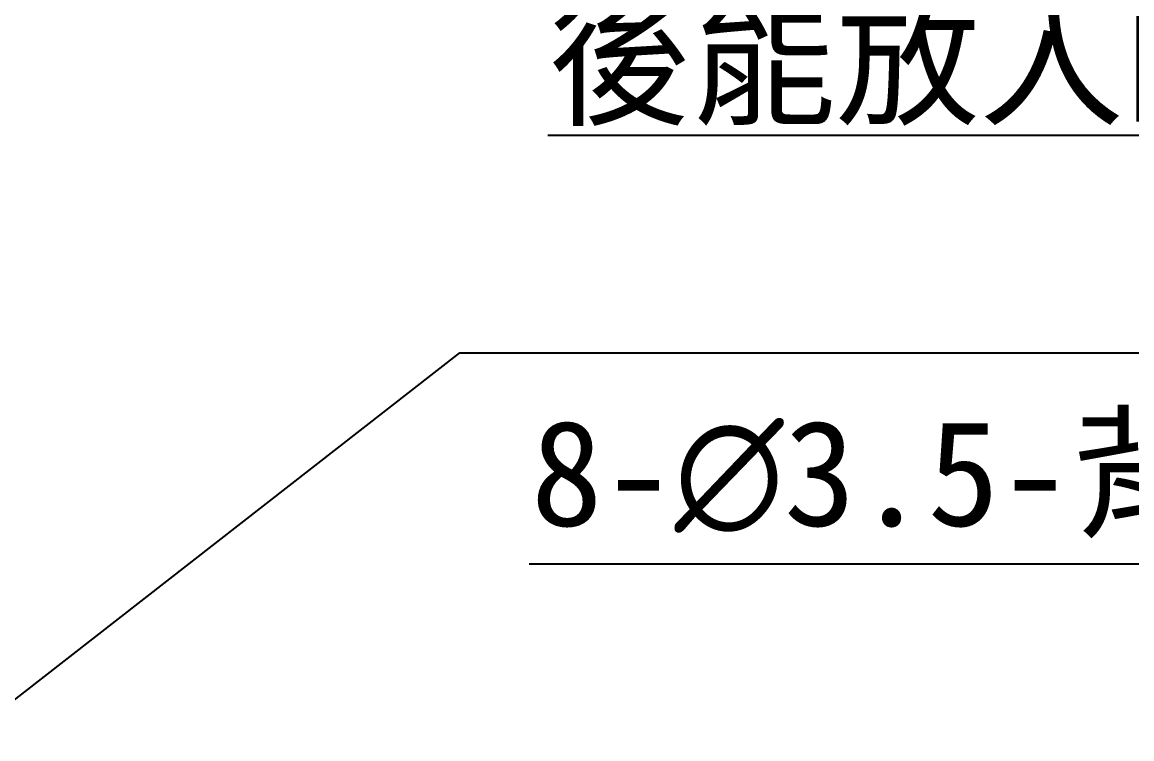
# Model space of a CAD drawing. Header units: millimetres. Extents: x 200 to 5740, y 200 to 4000.
# Drawn here: x 2675 to 3306, y 2696 to 3103 of the extents above; entities that cross this region are included whole.
import ezdxf

# ---------------------------------------------------------------- set-up
doc = ezdxf.new("R2010")
doc.units = ezdxf.units.MM
doc.header["$LTSCALE"] = 20
doc.layers.add('符號 (ISO)', color=7, linetype='Continuous', lineweight=25)
doc.styles.add('註記文字 (JIS)', font='kaiu.ttf')
doc.dimstyles.new('預設 (JIS)$7', dxfattribs={"dimscale": 20, "dimtxt": 3, "dimasz": 2.5, "dimexe": 2, "dimexo": 1, "dimgap": 0.8, "dimtad": 1, "dimrnd": 1e-08, "dimdsep": 46, "dimtxsty": '註記文字 (JIS)', "dimblk": 'Filled-1', "dimcen": 0.09, "dimdle": 10, "dimclrd": 256, "dimclre": 256, "dimclrt": 256, "dimadec": 0, "dimazin": 2, "dimtfac": 0.833333, "dimtmove": 0, "dimatfit": 3, "dimfxl": 0, "dimtolj": 1, "dimtzin": 0, "dimlwd": -1, "dimlwe": -1, "dimarcsym": 0})

# ---------------------------------------------------------------- blocks, each defined once
blk = doc.blocks.new('Filled-1')
at = {"color": 0}
for p, q in [((0, 0), (-1, 0.167)), ((-1, 0.167), (-1, -0.167)), ((-1, 0), (0, 0)), ((-1, -0.167), (0, 0))]:
    blk.add_line(p, q, dxfattribs=at)
at = {"color": 0, "flags": 128}
blk.add_lwpolyline([(-1, -0.167), (0, 0)], dxfattribs=at)
at = {"color": 0}
blk.add_solid([(-1, -0.167), (0, 0), (-1, 0.167), (-1, -0.167)], dxfattribs=at)

msp = doc.modelspace()

# ---------------------------------------------------------------- texts
at = {"layer": '符號 (ISO)', "char_height": 59.99092, "attachment_point": 1, "style": '註記文字 (JIS)'}
for s, insert, width, line_spacing_factor in [('\\f標楷體|b0|i0;電控底板尺寸以廠商規劃\\P\\L\\f標楷體|b0|i0;後能放入的最大尺寸為主', (2973.717, 3238.334), 893.83297, 1.275974), ('8-\\fAIGDT|b0|i0;\\H60.0000;n\\f標楷體|b0|i0;\\H59.9909;3.5-背面', (2964.027, 2876.67), 478.26236, 0.524921)]:
    msp.add_mtext(s, dxfattribs=dict(at, insert=insert, width=width, line_spacing_factor=line_spacing_factor))

# ---------------------------------------------------------------- leaders
at = {"layer": '符號 (ISO)', "annotation_type": 0, "has_hookline": 1}
for points, hookline_direction, text_width in [([(2539.822, 2616.006), (2923.717, 2914.899), (2973.717, 2914.899)], 0, 835.896), ([(3819.383, 2583.557), (3492.289, 2794.992), (3442.289, 2794.992)], 1, 479.182)]:
    msp.add_leader(points, dimstyle='預設 (JIS)$7', override={"dimgap": 0, "dimtad": 1}, dxfattribs=dict(at, hookline_direction=hookline_direction, text_width=text_width))

doc.saveas('drawing.dxf')
